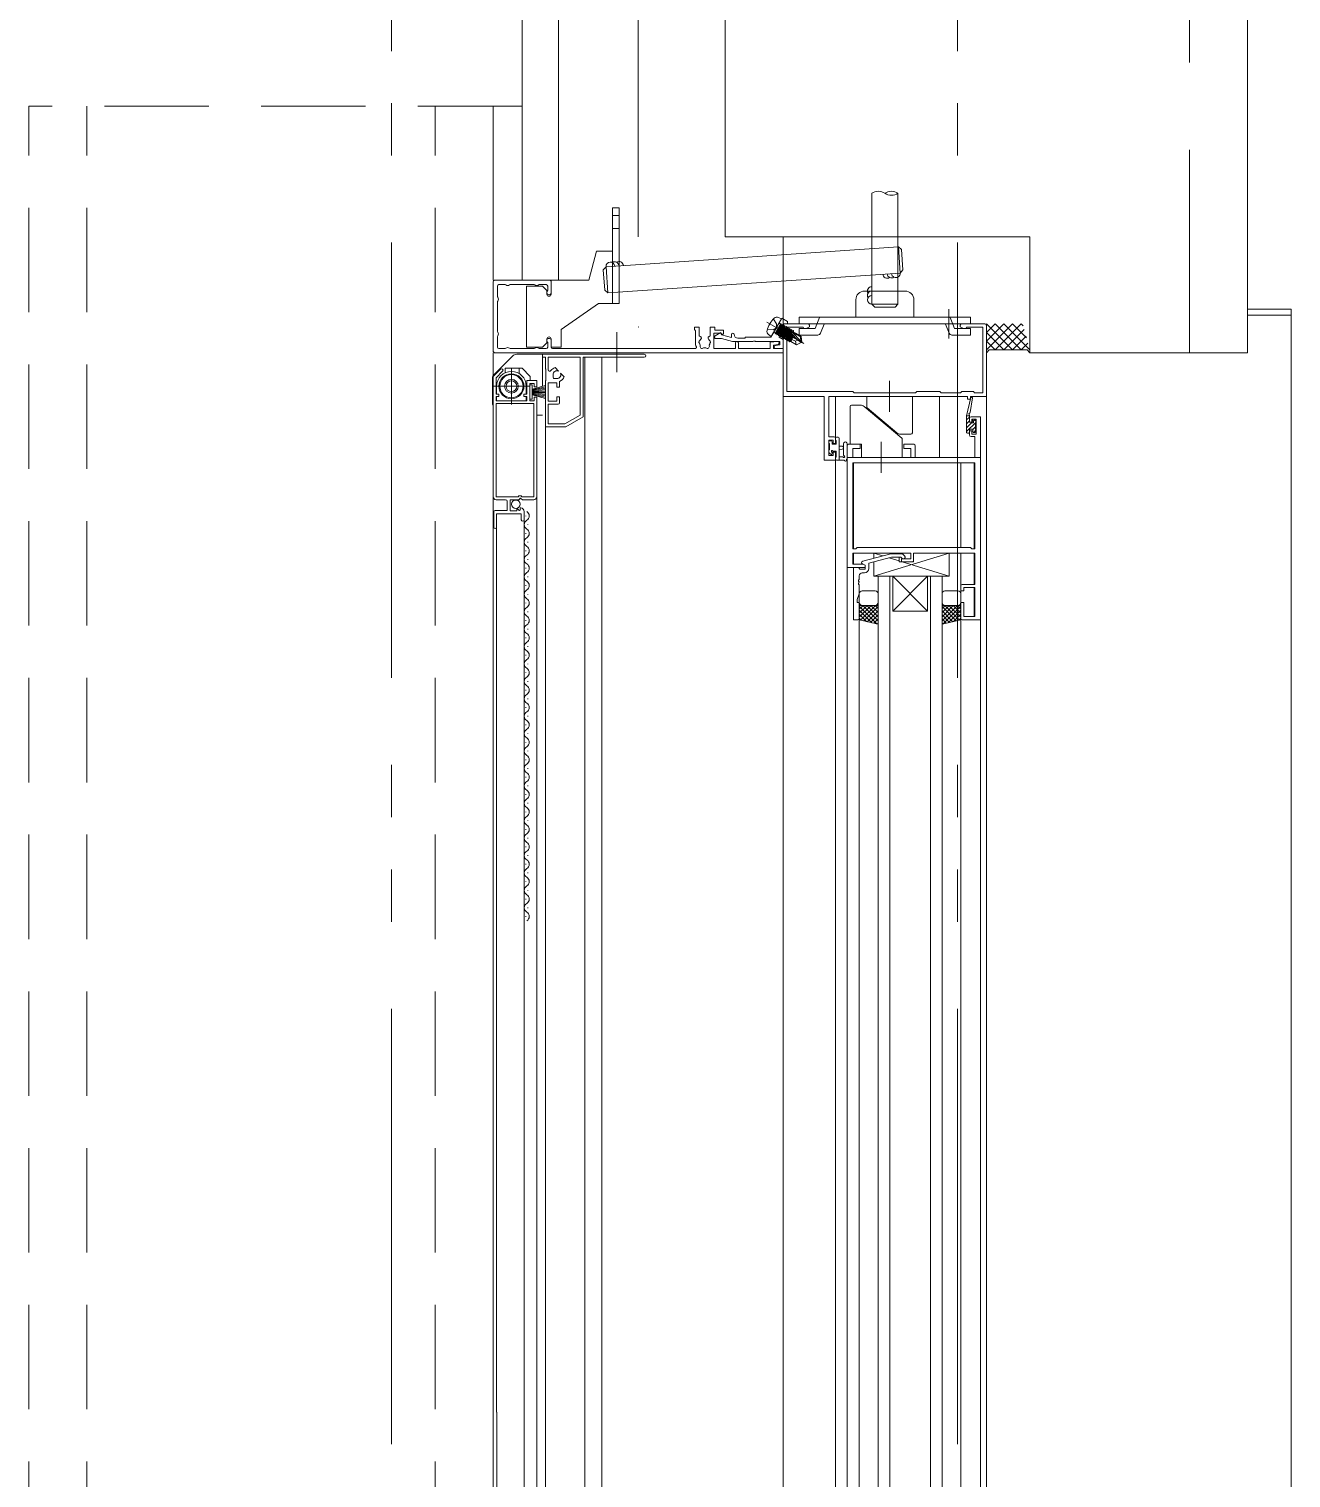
# Model space of a CAD drawing. Units: millimetres at full size. Extents: x -12803 to 120774, y -9413 to 101127.
# Drawn here: x 115749.4 to 116184.4, y 12378.7 to 12878 of the extents above; entities that cross this region are included whole.
import ezdxf

# ---------------------------------------------------------------- set-up
doc = ezdxf.new("R2010")
doc.units = ezdxf.units.MM
doc.header["$LTSCALE"] = 30
for name, pattern in [('DASHED1', [1.8, 1.2, -0.6]), ('DASHED3', [4, 3, -1]), ('DOUBLE_CHAIN1', [8.8, 5, -1, 0.6, -0.6, 0.6, -1])]:
    doc.linetypes.add(name, pattern=pattern)
doc.layers.add('0-0_NoName', color=7, linetype='Continuous')
for name, color, linetype, lineweight in [('2-0_通芯', 7, 'DOUBLE_CHAIN1', 15), ('2-1_躯体', 7, 'Continuous', 15), ('2-3_間仕切り', 7, 'Continuous', 15), ('2-A_建具', 7, 'Continuous', 15)]:
    doc.layers.add(name, color=color, linetype=linetype, lineweight=lineweight)

# ---------------------------------------------------------------- blocks, each defined once
blk = doc.blocks.new('グループ部品-732')
at = {"layer": '2-1_躯体'}
for p, q in [((115989.36, 13796.41), (115989.36, 12806.41)), ((116169.36, 13796.41), (116169.36, 12766.41))]:
    blk.add_line(p, q, dxfattribs=at)
at = {"layer": '2-1_躯体', "linetype": 'DASHED3'}
blk.add_line((116149.36, 13796.41), (116149.36, 12766.41), dxfattribs=at)
at = {"layer": '2-1_躯体'}
blk.add_lwpolyline([(115989.36, 12806.41), (116094.36, 12806.41), (116094.36, 12766.41), (116169.36, 12766.41)], dxfattribs=at)
at = {"layer": '2-3_間仕切り'}
for p, q in [((115919.36, 15371.41), (115919.36, 12791.41)), ((115931.86, 13846.41), (115931.86, 12791.41)), ((115959.36, 13796.41), (115959.36, 12806.41))]:
    blk.add_line(p, q, dxfattribs=at)
at = {"layer": '2-A_建具', "linetype": 'DASHED1'}
for p, q in [((115749.36, 11916.41), (115749.36, 12851.41)), ((115919.36, 12851.41), (115749.36, 12851.41)), ((115769.36, 11916.41), (115769.36, 12851.41)), ((115889.36, 11916.41), (115889.36, 12851.41))]:
    blk.add_line(p, q, dxfattribs=at)
at = {"layer": '2-A_建具'}
for p, q in [((115909.36, 12851.41), (115909.36, 12791.41)), ((116039.86, 12821.41), (116039.86, 12783.21)), ((116048.86, 12821.41), (116048.86, 12783.21)), ((115950.51, 12816.41), (115950.51, 12783.41)), ((115952.81, 12816.41), (115950.51, 12816.41)), ((115952.81, 12813.76), (115950.51, 12813.76)), ((115952.81, 12783.41), (115952.81, 12816.41)), ((115952.81, 12809.26), (115950.51, 12809.26)), ((116049.05, 12802.9), (115948.25, 12796.1)), ((116009.36, 11996.41), (116009.36, 12806.41)), ((116049.66, 12793.92), (116049.05, 12802.9)), ((115944.99, 12801.41), (115942.31, 12791.41)), ((115944.99, 12801.41), (115950.51, 12801.41)), ((115948.25, 12796.1), (115947.32, 12795.03)), ((115948.25, 12796.1), (115948.86, 12787.12)), ((116049.66, 12793.92), (115948.86, 12787.12)), ((116049.66, 12793.92), (116050.59, 12794.99)), ((115909.36, 12766.91), (115909.36, 12790.91)), ((115942.31, 12791.41), (115909.86, 12791.41)), ((115926.41, 12789.41), (115920.81, 12789.41)), ((115920.81, 12789.41), (115920.81, 12768.41)), ((115927.91, 12787.91), (115926.41, 12789.41)), ((115927.91, 12786.61), (115927.91, 12787.91)), ((115929.31, 12791.41), (115929.31, 12786.61)), ((115929.36, 12790.91), (115929.36, 12787.16)), ((116037.36, 12787.71), (116051.36, 12787.71)), ((115945.66, 12783.41), (115952.81, 12783.41)), ((116034.36, 12778.71), (116034.36, 12784.71)), ((116039.86, 12783.21), (116040.86, 12782.21)), ((116039.86, 12783.21), (116048.86, 12783.21)), ((116054.36, 12778.71), (116054.36, 12784.71)), ((116007.96, 12774.53), (116003.71, 12776.99)), ((116008.71, 12778.14), (116005.21, 12772.08)), ((116008.71, 12778.14), (116007.69, 12778.62)), ((116014.86, 12778.71), (116073.86, 12778.71)), ((116014.86, 12776.41), (116014.86, 12778.71)), ((116020.96, 12776.34), (116021.89, 12778.64)), ((116066.36, 12781.41), (116066.36, 12771.41)), ((116073.86, 12776.41), (116073.86, 12778.71)), ((116169.36, 12781.41), (116184.36, 12781.41)), ((116169.36, 12779.41), (116184.36, 12779.41)), ((116184.36, 12021.41), (116184.36, 12781.41)), ((115951.96, 12773.5), (115951.96, 12759.79)), ((115959.56, 12775.21), (115959.36, 12775.41)), ((116005.21, 12772.08), (116004.29, 12772.72)), ((116006.52, 12773.36), (116006.7, 12773.26)), ((116008.55, 12776.47), (116006.57, 12773.05)), ((116006.65, 12773), (116007.03, 12773.22)), ((116007.46, 12774.59), (116007.03, 12773.22)), ((116007.1, 12773.18), (116007.03, 12773.22)), ((116007.25, 12772.65), (116008.63, 12776.43)), ((116007.25, 12772.65), (116007.63, 12772.87)), ((116008.63, 12775.99), (116007.63, 12772.87)), ((116007.71, 12772.83), (116007.63, 12772.87)), ((116007.71, 12772.83), (116008.7, 12775.95)), ((116007.71, 12772.39), (116007.86, 12772.3)), ((116007.86, 12772.3), (116009.23, 12776.08)), ((116007.86, 12772.3), (116008.24, 12772.52)), ((116009.23, 12775.64), (116008.24, 12772.52)), ((116008.32, 12772.48), (116008.24, 12772.52)), ((116008.25, 12776.36), (116008.43, 12776.26)), ((116008.47, 12771.95), (116008.85, 12772.17)), ((116008.55, 12776.47), (116008.63, 12776.43)), ((116008.63, 12776.43), (116008.63, 12775.99)), ((116008.7, 12775.95), (116008.63, 12775.99)), ((116009.08, 12776.17), (116008.7, 12775.95)), ((116009.87, 12773.43), (116008.83, 12774.03)), ((116008.92, 12772.13), (116008.85, 12772.17)), ((116010.29, 12775.47), (116008.92, 12771.69)), ((116008.92, 12772.13), (116009.92, 12775.25)), ((116008.92, 12771.69), (116008.92, 12772.13)), ((116009.07, 12771.6), (116010.45, 12775.38)), ((116009.08, 12776.17), (116009.23, 12776.08)), ((116009.23, 12776.08), (116009.23, 12775.64)), ((116009.31, 12775.6), (116009.23, 12775.64)), ((116009.69, 12775.82), (116009.31, 12775.6)), ((116017.86, 12776.41), (116009.36, 12776.41)), ((116010.45, 12774.94), (116009.45, 12771.82)), ((116010.9, 12775.12), (116009.53, 12771.34)), ((116009.53, 12771.78), (116010.52, 12774.9)), ((116009.68, 12771.25), (116011.05, 12775.03)), ((116009.92, 12775.25), (116009.84, 12775.29)), ((116010.29, 12775.47), (116009.92, 12775.25)), ((116011.05, 12774.59), (116010.06, 12771.47)), ((116011.51, 12774.77), (116010.13, 12770.99)), ((116010.13, 12771.43), (116011.13, 12774.55)), ((116010.29, 12775.47), (116010.45, 12775.38)), ((116010.29, 12770.9), (116011.66, 12774.68)), ((116010.45, 12775.38), (116010.45, 12774.94)), ((116010.52, 12774.9), (116010.45, 12774.94)), ((116010.9, 12775.12), (116010.52, 12774.9)), ((116011.66, 12774.24), (116010.66, 12771.12)), ((116010.73, 12772.93), (116016.42, 12769.65)), ((116012.11, 12774.42), (116010.74, 12770.64)), ((116010.74, 12771.08), (116011.73, 12774.2)), ((116010.89, 12770.55), (116012.26, 12774.33)), ((116010.9, 12775.12), (116011.05, 12775.03)), ((116011.05, 12775.03), (116011.05, 12774.59)), ((116011.13, 12774.55), (116011.05, 12774.59)), ((116011.51, 12774.77), (116011.13, 12774.55)), ((116012.26, 12773.89), (116011.27, 12770.77)), ((116011.35, 12770.73), (116012.34, 12773.85)), ((116012.32, 12772.96), (116011.35, 12770.29)), ((116011.5, 12770.2), (116012.45, 12772.82)), ((116011.51, 12774.77), (116011.66, 12774.68)), ((116011.66, 12774.68), (116011.66, 12774.24)), ((116011.73, 12774.2), (116011.66, 12774.24)), ((116012.11, 12774.42), (116011.73, 12774.2)), ((116012.59, 12772.67), (116011.88, 12770.42)), ((116013.02, 12772.22), (116011.93, 12770.33)), ((116012.11, 12774.42), (116012.26, 12774.33)), ((116014.31, 12770.86), (116012.23, 12773.06)), ((116012.26, 12774.33), (116012.26, 12773.89)), ((116012.34, 12773.85), (116012.26, 12773.89)), ((116012.72, 12774.07), (116012.34, 12773.85)), ((116012.72, 12774.07), (116012.5, 12773.47)), ((116012.65, 12773.38), (116012.87, 12773.98)), ((116012.72, 12774.07), (116012.87, 12773.98)), ((116013.56, 12773.15), (116012.87, 12773.54)), ((116013.58, 12773.19), (116013.43, 12772.93)), ((116014.86, 12776.41), (116073.86, 12776.41)), ((116014.86, 12774.84), (116020.36, 12774.84)), ((116014.86, 12772.54), (116014.86, 12774.84)), ((116021.23, 12772.54), (116014.86, 12772.54)), ((116015.57, 12772.05), (116015.69, 12770.24)), ((116020.36, 12774.84), (116020.96, 12776.34)), ((116022.16, 12773.16), (116023.44, 12776.34)), ((116066.55, 12773.16), (116065.27, 12776.33)), ((116067.48, 12772.53), (116073.86, 12772.53)), ((116073.86, 12774.83), (116068.36, 12774.83)), ((116070.86, 12776.41), (116078.86, 12776.41)), ((116073.86, 12772.53), (116073.86, 12774.83)), ((116088.36, 12776.41), (116079.36, 12767.41)), ((116085.36, 12776.41), (116079.36, 12770.41)), ((116082.36, 12776.41), (116079.36, 12773.41)), ((116079.36, 12776.41), (116088.36, 12767.41)), ((116079.36, 12775.91), (116079.36, 12026.91)), ((116079.36, 12773.41), (116085.36, 12767.41)), ((116091.36, 12776.41), (116082.36, 12767.41)), ((116082.36, 12776.41), (116091.36, 12767.41)), ((116085.36, 12776.41), (116094.36, 12767.41)), ((116092.4, 12774.45), (116085.36, 12767.41)), ((116088.36, 12776.41), (116093.2, 12771.56)), ((116093.05, 12772.11), (116088.36, 12767.41)), ((116091.36, 12776.41), (116092.05, 12775.72)), ((115920.81, 12768.41), (115926.41, 12768.41)), ((115926.41, 12768.41), (115927.91, 12769.91)), ((115927.91, 12769.91), (115927.91, 12771.21)), ((115929.31, 12771.21), (115929.31, 12768.41)), ((115929.31, 12768.41), (115932.81, 12768.41)), ((115929.36, 12770.66), (115929.36, 12768.41)), ((115929.86, 12767.91), (115979.03, 12767.91)), ((115980.41, 12769.83), (115980.47, 12769.71)), ((115980.64, 12770.71), (115980.55, 12770.62)), ((115980.67, 12769.06), (115980.68, 12768.91)), ((115981.11, 12771.61), (115981.11, 12771.47)), ((115981.85, 12768.09), (115982, 12768.13)), ((115982.51, 12768.13), (115982.66, 12768.09)), ((115983.41, 12771.47), (115983.41, 12771.61)), ((115983.83, 12768.91), (115983.84, 12769.06)), ((115983.96, 12770.62), (115983.87, 12770.71)), ((115984.05, 12769.71), (115984.1, 12769.83)), ((116008.92, 12771.69), (116009.07, 12771.6)), ((116009.07, 12771.6), (116009.45, 12771.82)), ((116009.53, 12771.78), (116009.45, 12771.82)), ((116009.53, 12771.34), (116009.53, 12771.78)), ((116009.53, 12771.34), (116009.68, 12771.25)), ((116009.68, 12771.25), (116010.06, 12771.47)), ((116010.13, 12771.43), (116010.06, 12771.47)), ((116010.13, 12770.99), (116010.13, 12771.43)), ((116010.13, 12770.99), (116010.29, 12770.9)), ((116010.29, 12770.9), (116010.66, 12771.12)), ((116010.74, 12771.08), (116010.66, 12771.12)), ((116010.74, 12770.64), (116010.74, 12771.08)), ((116010.74, 12770.64), (116010.89, 12770.55)), ((116010.89, 12770.55), (116011.27, 12770.77)), ((116011.35, 12770.73), (116011.27, 12770.77)), ((116011.35, 12770.29), (116011.35, 12770.73)), ((116011.35, 12770.29), (116011.5, 12770.2)), ((116011.5, 12770.2), (116011.88, 12770.42)), ((116011.95, 12770.38), (116011.88, 12770.42)), ((116011.93, 12770.33), (116013.92, 12769.19)), ((116013.62, 12770.45), (116013.85, 12769.23)), ((116013.92, 12769.19), (116015.54, 12769.98)), ((116014.31, 12770.86), (116015.54, 12769.98)), ((116015.25, 12771.88), (116015.38, 12770.42)), ((116015.38, 12770.42), (116015.69, 12770.24)), ((116015.69, 12770.24), (116015.54, 12769.98)), ((116079.36, 12770.41), (116082.36, 12767.41)), ((116093.7, 12769.76), (116091.36, 12767.41)), ((115909.36, 12766.41), (115909.36, 12036.41)), ((115909.45, 12758.7), (115916.16, 12765.42)), ((115909.45, 12758.7), (115916.07, 12765.32)), ((115917.48, 12765.91), (115926.66, 12765.91)), ((115926.36, 12764.91), (115926.36, 12765.91)), ((115926.36, 12765.91), (115961.46, 12765.91)), ((115926.36, 12764.91), (115926.36, 12754.85)), ((115927.36, 12764.91), (115926.36, 12764.91)), ((115927.36, 12760.94), (115927.36, 12764.91)), ((115928.36, 12764.91), (115939.36, 12764.91)), ((115928.36, 12760.57), (115928.36, 12764.91)), ((115939.36, 12764.91), (115939.36, 12744.95)), ((115940.36, 12764.91), (115940.36, 12744.37)), ((115961.46, 12764.91), (115940.36, 12764.91)), ((115940.96, 12401.41), (115940.96, 12764.91)), ((115946.86, 12401.41), (115946.86, 12764.91)), ((115909.16, 12748.71), (115909.16, 12758.02)), ((115909.16, 12748.71), (115909.16, 12758.02)), ((115919.36, 12761.11), (115913.46, 12761.11)), ((115913.46, 12759.51), (115913.46, 12761.11)), ((115915.66, 12748.61), (115915.66, 12761.21)), ((115918.36, 12759.24), (115918.36, 12761.11)), ((115922.16, 12758.31), (115919.36, 12761.11)), ((115922.16, 12756.91), (115922.16, 12758.31)), ((115927.56, 12760.74), (115927.36, 12760.94)), ((115927.56, 12756.94), (115927.56, 12760.74)), ((115930.01, 12758.06), (115930.01, 12758.91)), ((115931.36, 12757.56), (115930.51, 12757.56)), ((115931.88, 12760.16), (115930.71, 12761.32)), ((115933.77, 12758.26), (115932.6, 12759.43)), ((115909.36, 12754.91), (115921.96, 12754.91)), ((115910.56, 12754.91), (115910.56, 12752.23)), ((115920.76, 12754.91), (115920.76, 12752.23)), ((115922.81, 12753.91), (115927.36, 12755.12)), ((115927.36, 12754.68), (115922.81, 12753.71)), ((115922.81, 12753.51), (115927.36, 12754.23)), ((115927.36, 12753.79), (115922.81, 12753.31)), ((115922.81, 12753.11), (115927.36, 12753.35)), ((115927.36, 12752.91), (115922.81, 12752.91)), ((115922.81, 12752.71), (115927.36, 12752.47)), ((115927.36, 12752.03), (115922.81, 12752.51)), ((115922.81, 12752.31), (115927.36, 12751.59)), ((115927.36, 12751.14), (115922.81, 12752.11)), ((115927.36, 12756.74), (115927.56, 12756.94)), ((115927.36, 12740.91), (115927.36, 12756.74)), ((115928.36, 12756.08), (115931.26, 12756.11)), ((115928.36, 12749.71), (115928.36, 12756.08)), ((115931.26, 12756.11), (115931.26, 12754.61)), ((115931.26, 12754.61), (115932.26, 12754.61)), ((115932.26, 12754.61), (115932.26, 12756.58)), ((116045.98, 12756.73), (116045.98, 12746.1)), ((115910.56, 12751.39), (115910.56, 12749.91)), ((115920.76, 12751.39), (115920.76, 12749.91)), ((115922.81, 12751.91), (115927.36, 12750.7)), ((115924.36, 12749.06), (115924.36, 12401.41)), ((115927.36, 12749.06), (115927.36, 12058.61)), ((115931.26, 12749.71), (115928.36, 12749.71)), ((115928.36, 12748.71), (115931.76, 12748.71)), ((115928.36, 12741.91), (115928.36, 12748.71)), ((115931.26, 12751.21), (115931.26, 12749.71)), ((115932.26, 12751.21), (115931.26, 12751.21)), ((115932.26, 12749.21), (115932.26, 12751.21)), ((116027.36, 12751.41), (116027.36, 12734.91)), ((116032.36, 12747.91), (116032.36, 12734.91)), ((116035.92, 12748.41), (116032.86, 12748.41)), ((116050.18, 12737.06), (116037.21, 12747.94)), ((116038.11, 12751.41), (116038.11, 12747.84)), ((116038.28, 12747.46), (116048.51, 12738.88)), ((116053.86, 12738.91), (116053.86, 12751.41)), ((116063.16, 12751.41), (116063.16, 12730.41)), ((116072.56, 12744.71), (116073.96, 12750.98)), ((116073.74, 12745.82), (116074.55, 12750.86)), ((115926.36, 12744.91), (115924.36, 12744.91)), ((115939.36, 12744.95), (115934.09, 12741.91)), ((115940.36, 12744.37), (115934.36, 12740.91)), ((116072.56, 12744.66), (116072.61, 12744.71)), ((116072.56, 12743.31), (116073.56, 12744.31)), ((116072.56, 12741.96), (116073.56, 12742.96)), ((116072.56, 12739.27), (116075.76, 12742.47)), ((116072.56, 12740.62), (116074.38, 12742.44)), ((116073.56, 12744.71), (116073.57, 12744.8)), ((116074.66, 12743.31), (116074.66, 12742.97)), ((116074.72, 12742.78), (116075.32, 12743.38)), ((116075.67, 12743.02), (116075.17, 12743.52)), ((116075.76, 12742.21), (116075.76, 12742.81)), ((115934.36, 12740.91), (115927.36, 12740.91)), ((115934.09, 12741.91), (115928.36, 12741.91)), ((116028.26, 12737.31), (116027.66, 12737.31)), ((116049.8, 12738.41), (116053.36, 12738.41)), ((116072.86, 12738.71), (116073.26, 12738.71)), ((116073.37, 12738.73), (116073.53, 12738.9)), ((116073.56, 12739.01), (116073.56, 12740.11)), ((116074.66, 12740.02), (116075.56, 12740.92)), ((116074.96, 12739.01), (116075.46, 12739.01)), ((116074.99, 12739.01), (116075.76, 12739.78)), ((116075.56, 12740.01), (116075.56, 12742.01)), ((116075.76, 12739.31), (116075.76, 12739.81)), ((116025.06, 12735.81), (116025.06, 12735.31)), ((116025.06, 12732.81), (116025.06, 12732.21)), ((116025.26, 12735.11), (116025.26, 12733.01)), ((116025.86, 12736.11), (116025.36, 12736.11)), ((116026.16, 12731.71), (116026.16, 12732.05)), ((116027.36, 12732.51), (116027.36, 12070.31)), ((116028.56, 12729.41), (116028.56, 12737.01)), ((116028.56, 12734.31), (116029.7, 12734.21)), ((116028.56, 12733.11), (116029.7, 12733.21)), ((116030.16, 12735.14), (116030.15, 12731.18)), ((116031.36, 12735.14), (116031.36, 12067.68)), ((116036.36, 12734.91), (116031.86, 12734.91)), ((116036.36, 12730.41), (116036.36, 12734.91)), ((116043.06, 12735.73), (116043.06, 12725.1)), ((116050.36, 12730.41), (116050.36, 12736.68)), ((116054.86, 12730.41), (116054.86, 12734.41)), ((116025.14, 12732), (116025.64, 12731.5)), ((116027.66, 12729.41), (116030.34, 12729.41)), ((116029.74, 12730.61), (116028.56, 12730.61)), ((116077.36, 12730.41), (116031.36, 12730.41)), ((116033.56, 12728.48), (116033.56, 12698.91)), ((116070.56, 12728.48), (116070.56, 12699.34)), ((116075.16, 12728.48), (116075.16, 12698.91)), ((115913.66, 12715.81), (115910.36, 12715.81)), ((115917.8, 12712.65), (115918.23, 12712.22)), ((115918.56, 12716.11), (115918.26, 12715.81)), ((115918.73, 12712.51), (115918.66, 12712.76)), ((115909.56, 12706.41), (115909.56, 12711.61)), ((115910.56, 12710.85), (115910.56, 12401.41)), ((115920.06, 12711.71), (115920.06, 12708.91)), ((115920.06, 12401.41), (115920.06, 12708.91)), ((115920.56, 12710.31), (115920.56, 12710.11)), ((115921.32, 12707.31), (115921.32, 12707.11)), ((115920.56, 12704.31), (115920.56, 12704.11)), ((115920.56, 12698.31), (115920.56, 12698.11)), ((115921.32, 12701.31), (115921.32, 12701.11)), ((116033.56, 12697.41), (116033.56, 12693.61)), ((116040.56, 12697.41), (116040.56, 12695.63)), ((116043.65, 12696.46), (116040.56, 12697.41)), ((116040.56, 12689.41), (116066.56, 12697.41)), ((116049.26, 12697.21), (116049.26, 12697.41)), ((116066.56, 12689.41), (116066.56, 12697.41)), ((116070.56, 12697.41), (116070.56, 12105.41)), ((116075.16, 12697.41), (116075.16, 12686.61)), ((115920.56, 12692.31), (115920.56, 12692.11)), ((115921.32, 12695.31), (115921.32, 12695.11)), ((116037.56, 12692.41), (116031.36, 12692.41)), ((116040.56, 12694.39), (116040.56, 12689.41)), ((116049.26, 12694.73), (116045.81, 12695.79)), ((116066.56, 12689.41), (116050.31, 12694.41)), ((115921.32, 12689.31), (115921.32, 12689.11)), ((116035.44, 12687.19), (116035.56, 12687.37)), ((116035.56, 12688.37), (116035.56, 12689.61)), ((116035.56, 12687.37), (116035.56, 12687.45)), ((116036.56, 12690.61), (116037.36, 12690.61)), ((116066.56, 12689.41), (116040.56, 12689.41)), ((116041.16, 12689.41), (116065.16, 12689.41)), ((116042.06, 12689.41), (116042.06, 12113.41)), ((116046.06, 12689.41), (116046.06, 12113.41)), ((116047.06, 12677.41), (116047.06, 12689.41)), ((116047.06, 12677.41), (116059.06, 12689.41)), ((116059.06, 12677.41), (116047.06, 12689.41)), ((116059.06, 12689.41), (116059.06, 12677.41)), ((116060.06, 12113.41), (116060.06, 12689.41)), ((116064.06, 12113.41), (116064.06, 12689.41)), ((115920.56, 12686.31), (115920.56, 12686.11)), ((115921.32, 12683.31), (115921.32, 12683.11)), ((116035.56, 12683.41), (116035.56, 12680.41)), ((116041.06, 12684.41), (116036.56, 12684.41)), ((116042.06, 12680.41), (116042.06, 12683.41)), ((116064.06, 12680.41), (116064.06, 12683.41)), ((116065.06, 12684.41), (116069.56, 12684.41)), ((116070.56, 12683.41), (116070.56, 12680.41)), ((116075.16, 12685.61), (116075.16, 12675.61)), ((115920.56, 12680.31), (115920.56, 12680.11)), ((115921.32, 12677.31), (115921.32, 12677.11)), ((116035.56, 12680.41), (116035.56, 12122.41)), ((116042.06, 12679.41), (116035.56, 12679.41)), ((116039.67, 12679.41), (116035.56, 12675.29)), ((116038.26, 12679.41), (116035.56, 12676.71)), ((116036.84, 12679.41), (116035.56, 12678.12)), ((116035.56, 12679.18), (116041.76, 12672.98)), ((116035.56, 12677.77), (116039.92, 12673.4)), ((116041.09, 12679.41), (116035.99, 12674.31)), ((116036.56, 12679.41), (116041.06, 12679.41)), ((116036.74, 12679.41), (116042.06, 12674.1)), ((116042.06, 12678.97), (116037.14, 12674.05)), ((116038.16, 12679.41), (116042.06, 12675.51)), ((116042.06, 12677.55), (116038.28, 12673.78)), ((116039.57, 12679.41), (116042.06, 12676.92)), ((116040.99, 12679.41), (116042.06, 12678.34)), ((116047.06, 12677.41), (116059.06, 12677.41)), ((116069.37, 12679.41), (116064.06, 12674.1)), ((116067.96, 12679.41), (116064.06, 12675.51)), ((116066.54, 12679.41), (116064.06, 12676.92)), ((116064.06, 12679.41), (116070.56, 12679.41)), ((116065.13, 12679.41), (116064.06, 12678.34)), ((116064.06, 12678.97), (116068.98, 12674.05)), ((116064.06, 12677.55), (116067.83, 12673.78)), ((116070.56, 12679.18), (116064.35, 12672.98)), ((116065.03, 12679.41), (116070.13, 12674.31)), ((116069.56, 12679.41), (116065.06, 12679.41)), ((116070.56, 12677.77), (116066.19, 12673.4)), ((116066.44, 12679.41), (116070.56, 12675.29)), ((116067.86, 12679.41), (116070.56, 12676.71)), ((116069.27, 12679.41), (116070.56, 12678.12)), ((115920.56, 12674.31), (115920.56, 12674.11)), ((116035.56, 12676.35), (116038.08, 12673.83)), ((116035.56, 12674.94), (116036.24, 12674.25)), ((116035.56, 12674.41), (116042.06, 12672.91)), ((116042.06, 12676.14), (116039.43, 12673.52)), ((116042.06, 12674.72), (116040.58, 12673.25)), ((116042.06, 12673.31), (116041.73, 12672.99)), ((116064.06, 12676.14), (116066.68, 12673.52)), ((116064.06, 12674.72), (116065.53, 12673.25)), ((116070.56, 12674.41), (116064.06, 12672.91)), ((116064.06, 12673.31), (116064.38, 12672.99)), ((116070.56, 12676.35), (116068.03, 12673.83)), ((116070.56, 12674.94), (116069.87, 12674.25)), ((116071.06, 12674.41), (116077.36, 12674.41)), ((115920.56, 12668.31), (115920.56, 12668.11)), ((115921.32, 12671.31), (115921.32, 12671.11)), ((115920.56, 12662.31), (115920.56, 12662.11)), ((115921.32, 12665.31), (115921.32, 12665.11)), ((115921.32, 12659.31), (115921.32, 12659.11)), ((115920.56, 12656.31), (115920.56, 12656.11)), ((115921.32, 12653.31), (115921.32, 12653.11)), ((115920.56, 12650.31), (115920.56, 12650.11)), ((115921.32, 12647.31), (115921.32, 12647.11)), ((115920.56, 12644.31), (115920.56, 12644.11)), ((115920.56, 12638.31), (115920.56, 12638.11)), ((115921.32, 12641.31), (115921.32, 12641.11)), ((115920.56, 12632.31), (115920.56, 12632.11)), ((115921.32, 12635.31), (115921.32, 12635.11)), ((115921.32, 12629.31), (115921.32, 12629.11)), ((115920.56, 12626.31), (115920.56, 12626.11)), ((115921.32, 12623.31), (115921.32, 12623.11)), ((115920.56, 12620.31), (115920.56, 12620.11)), ((115921.32, 12617.31), (115921.32, 12617.11)), ((115920.56, 12614.31), (115920.56, 12614.11)), ((115920.56, 12608.31), (115920.56, 12608.11)), ((115921.32, 12611.31), (115921.32, 12611.11)), ((115920.56, 12602.31), (115920.56, 12602.11)), ((115921.32, 12605.31), (115921.32, 12605.11)), ((115921.32, 12599.31), (115921.32, 12599.11)), ((115920.56, 12596.31), (115920.56, 12596.11)), ((115921.32, 12593.31), (115921.32, 12593.11)), ((115920.56, 12590.31), (115920.56, 12590.11)), ((115921.32, 12587.31), (115921.32, 12587.11)), ((115920.56, 12584.31), (115920.56, 12584.11)), ((115920.56, 12578.31), (115920.56, 12578.11)), ((115921.32, 12581.31), (115921.32, 12581.11)), ((115920.56, 12572.31), (115920.56, 12572.11)), ((115921.32, 12575.31), (115921.32, 12575.11)), ((115910.66, 12401.41), (115910.66, 12092)), ((115920.06, 12093.91), (115920.06, 12401.41)), ((115924.36, 12401.41), (115924.36, 12086.01)), ((115940.96, 12037.91), (115940.96, 12401.41)), ((115946.86, 12037.91), (115946.86, 12401.41))]:
    blk.add_line(p, q, dxfattribs=at)
for points in [[(116050.59, 12794.99), (116050.12, 12801.97), (116049.05, 12802.9)], [(115947.32, 12795.03), (115947.79, 12788.05), (115948.86, 12787.12)], [(115910.86, 12789.41), (115910.86, 12785.74), (115910.93, 12785.55)], [(115913.72, 12789.84), (115913.53, 12789.91), (115911.36, 12789.91)], [(115923.72, 12789.84), (115923.53, 12789.91), (115915.19, 12789.91), (115915, 12789.84)], [(115927.66, 12789.91), (115925.19, 12789.91), (115925, 12789.84)], [(115928.07, 12787.69), (115928.16, 12787.9), (115928.16, 12789.41)], [(115910.93, 12784.27), (115910.86, 12784.08), (115910.86, 12773.74), (115910.93, 12773.55)], [(115932.81, 12768.41), (115932.81, 12774.41), (115945.66, 12783.41)], [(116040.86, 12782.21), (116047.86, 12782.21), (116048.86, 12783.21)], [(115993.66, 12771.51), (115996.06, 12771.51), (115996.36, 12771.81), (116005.06, 12771.81), (116006.74, 12774.72), (116006.93, 12774.82), (116007.21, 12775.29), (116007.19, 12775.51), (116008.81, 12778.32), (116010.76, 12777.2), (116010.76, 12776.41)], [(116005.93, 12778.07), (116007.05, 12776.38), (116007.01, 12775.08)], [(116068.36, 12774.83), (116067.75, 12776.33), (116066.82, 12778.63)], [(115910.93, 12772.27), (115910.86, 12772.08), (115910.86, 12768.41)], [(115979.06, 12769.91), (115979.06, 12773.99), (115978.76, 12774.51), (115978.76, 12775.21), (115980.36, 12775.21), (115980.36, 12772.31), (115980.68, 12772.01)], [(115983.83, 12772.01), (115984.16, 12772.31), (115984.16, 12775.21), (115985.76, 12775.21), (115985.76, 12774.21), (115988.76, 12774.21), (115988.76, 12772.81), (115988.26, 12772.81), (115987.69, 12773.21), (115985.46, 12773.21), (115985.46, 12767.91), (115992.86, 12767.91), (115992.86, 12769.81)], [(115985.91, 12772.24), (115987.85, 12773.37), (115988.06, 12772.57), (115991.46, 12771.66), (115991.46, 12772.71)], [(116003.88, 12774.52), (116005.91, 12774.39), (116007.01, 12775.08)], [(116006.57, 12773.05), (116006.65, 12773), (116006.82, 12773.47)], [(116008.31, 12776.05), (116007.1, 12772.74), (116007.25, 12772.65)], [(116007.1, 12772.74), (116007.1, 12773.18), (116007.66, 12774.93)], [(116009.08, 12776.17), (116007.71, 12772.39), (116007.71, 12772.83)], [(116009.36, 12774.26), (116007.93, 12771.79), (116009.36, 12770.96)], [(116009.69, 12775.82), (116008.32, 12772.04), (116008.47, 12771.95), (116009.84, 12775.73)], [(116008.32, 12772.04), (116008.32, 12772.48), (116009.31, 12775.6)], [(116009.69, 12775.82), (116009.84, 12775.73), (116009.84, 12775.29), (116008.85, 12772.17)], [(116016.06, 12775.31), (116010.56, 12775.31), (116010.56, 12753.04), (116033.36, 12753.04), (116033.79, 12752.61), (116054.93, 12752.61), (116055.36, 12753.04), (116063.36, 12753.04), (116063.79, 12752.61), (116070.43, 12752.61), (116070.86, 12753.04), (116074.86, 12753.04), (116075.29, 12752.61), (116078.16, 12752.61), (116078.16, 12775.31), (116072.65, 12775.31)], [(116015.38, 12770.42), (116012.52, 12773.46), (116015.25, 12771.88)], [(116012.87, 12773.98), (116012.87, 12773.54), (116012.79, 12773.3)], [(116013.58, 12773.19), (116015.57, 12772.05), (116015.25, 12771.88)], [(116018.36, 12775.91), (116018.36, 12775.41), (116017.26, 12774.78), (116016.66, 12774.78)], [(116072.06, 12774.78), (116071.45, 12774.78), (116070.36, 12775.41), (116070.36, 12775.91)], [(115911.36, 12767.91), (115913.53, 12767.91), (115913.72, 12767.98)], [(115915, 12767.98), (115915.19, 12767.91), (115923.53, 12767.91), (115923.72, 12767.98)], [(115925, 12767.98), (115925.19, 12767.91), (115927.66, 12767.91)], [(115928.16, 12768.41), (115928.16, 12769.93), (115928.07, 12770.14)], [(115998.9, 12770.31), (115991.84, 12770.31), (115988.11, 12771.31), (115986.16, 12771.31)], [(115993.86, 12769.81), (115993.86, 12767.91), (116004.86, 12767.91), (116004.86, 12770.08), (116007.41, 12770.31)], [(116006.57, 12768.9), (116008.16, 12769.18), (116008.16, 12770.31), (115999.81, 12770.31), (115999.63, 12770.43), (115999.08, 12770.43), (115998.9, 12770.31)], [(116007.54, 12769.32), (116005.96, 12769.04), (116005.96, 12767.91), (116009.36, 12767.91)], [(116014.4, 12770.81), (116013.62, 12770.45), (116012.34, 12771.03)], [(116079.36, 12766.41), (116080.36, 12767.41), (116093.36, 12767.41), (116094.36, 12766.41)], [(116009.36, 12766.41), (115909.86, 12766.41), (115909.36, 12766.91)], [(115909.36, 12716.81), (115909.36, 12758.22), (115911.9, 12760.76)], [(115912.61, 12760.06), (115910.36, 12757.8), (115910.36, 12752.21), (115911.36, 12752.21), (115911.36, 12751.41), (115910.36, 12751.41), (115910.36, 12749.91), (115920.96, 12749.91), (115920.96, 12751.41), (115919.96, 12751.41), (115919.96, 12752.21), (115920.96, 12752.21), (115920.96, 12756.91), (115924.36, 12756.91), (115924.36, 12754.66), (115923.46, 12754.66), (115923.46, 12755.91), (115921.96, 12755.91), (115921.96, 12749.91), (115923.46, 12749.91), (115923.46, 12751.16), (115924.36, 12751.16), (115924.36, 12716.81)], [(115918, 12716.81), (115910.36, 12716.81), (115910.36, 12748.91), (115923.36, 12748.91), (115923.36, 12716.81), (115919.31, 12716.81)], [(116027.36, 12729.41), (116023.46, 12729.41), (116023.46, 12751.41), (116009.36, 12751.41)], [(116079.36, 12751.41), (116073.86, 12751.41), (116073.86, 12750.41), (116072.86, 12750.41), (116072.86, 12751.41), (116025.09, 12751.41), (116025.09, 12737.51), (116026.86, 12737.51)], [(116072.56, 12739.01), (116072.56, 12744.71), (116073.56, 12744.71)], [(116074.2, 12742.51), (116073.56, 12742.51), (116073.56, 12744.71)], [(116073.56, 12743.91), (116073.56, 12742.51), (116074.36, 12742.51), (116074.36, 12743.61)], [(116074.36, 12743.61), (116075.86, 12743.61), (116075.86, 12738.41), (116074.36, 12738.41), (116074.36, 12739.51), (116073.56, 12739.51), (116073.56, 12738.11)], [(116077.36, 12058.41), (116077.36, 12744.41), (116074.06, 12744.41)], [(116073.56, 12740.11), (116074.66, 12740.11), (116074.66, 12739.31)], [(116074.06, 12737.61), (116075.43, 12737.61), (116075.43, 12730.41)], [(116027.36, 12735.21), (116026.56, 12735.21), (116026.56, 12736.31), (116025.09, 12736.31), (116025.09, 12731.04), (116026.56, 12731.04), (116026.56, 12732.21), (116027.36, 12732.21)], [(116027.56, 12736.21), (116027.56, 12734.91), (116026.16, 12734.91), (116026.16, 12735.81)], [(116026.62, 12732.51), (116027.56, 12732.51), (116027.56, 12730.51)], [(116033.29, 12730.41), (116033.29, 12733.41), (116035.86, 12733.41), (116035.86, 12734.91)], [(116054.36, 12734.91), (116050.86, 12734.91), (116050.86, 12733.41), (116053.36, 12733.41), (116053.36, 12730.41)], [(115919.14, 12717.11), (115918.17, 12717.11), (115918, 12716.81)], [(115910.06, 12712.11), (115914.16, 12712.11), (115914.16, 12715.31)], [(115918.26, 12715.81), (115915.26, 12715.81), (115915.26, 12712.01), (115917.46, 12712.01), (115917.46, 12712.51)], [(115923.36, 12715.81), (115919.42, 12715.81), (115918.88, 12716.26)], [(115919.06, 12708.91), (115919.06, 12710.91), (115910.56, 12710.91), (115910.56, 12706.41)], [(116036.86, 12693.61), (116033.29, 12693.61), (116033.29, 12697.41), (116053.26, 12697.41), (116053.26, 12695.41), (116050.06, 12695.41), (116050.06, 12694.41), (116053.76, 12694.41)], [(116051.18, 12696.43), (116050.4, 12697.21), (116046.46, 12697.21), (116036.73, 12694.6)], [(116054.26, 12697.41), (116054.26, 12694.41), (116049.26, 12694.41), (116049.26, 12696.01)], [(116054.26, 12694.91), (116054.26, 12697.41), (116075.43, 12697.41), (116075.43, 12686.61), (116071.06, 12686.61)], [(116033.56, 12692.41), (116033.56, 12674.41), (116035.06, 12674.41)], [(116036.36, 12694.12), (116036.36, 12693.9), (116037.56, 12693.21), (116037.56, 12691.91), (116035.76, 12691.91)], [(116038.86, 12692.11), (116038.86, 12693.93), (116046.62, 12696.01), (116049.91, 12696.01), (116050.33, 12695.59)], [(116035.56, 12680.41), (116034.86, 12680.41), (116034.86, 12681.41), (116035.56, 12683.33), (116035.56, 12686.45)], [(116070.56, 12684.41), (116071.56, 12684.41), (116071.56, 12685.61), (116075.43, 12685.61), (116075.43, 12675.61), (116071.56, 12675.61), (116071.56, 12680.41), (116070.56, 12680.41)]]:
    blk.add_lwpolyline(points, dxfattribs=at)
for points in [[(115922.81, 12755.41), (115921.96, 12755.41), (115921.96, 12750.41), (115922.81, 12750.41)], [(116073.93, 12699.34), (116074.36, 12698.91), (116075.43, 12698.91), (116075.43, 12728.48), (116033.29, 12728.48), (116033.29, 12698.91), (116034.36, 12698.91), (116034.79, 12699.34)]]:
    blk.add_lwpolyline(points, close=True, dxfattribs=at)
for centre, radius in [((115915.66, 12754.91), 4.3), ((115915.66, 12754.91), 4), ((115915.66, 12754.91), 2.35), ((115915.66, 12754.91), 1.85), ((115917.16, 12714.26), 1.45)]:
    blk.add_circle(centre, radius, dxfattribs=at)
for centre, radius, start, end in [((116042.11, 12818.1), 4, 55.7711, 124.2289), ((116046.61, 12818.1), 4, 55.7711, 124.2289), ((116046.61, 12824.72), 4, 235.7711, 304.2289), ((115949.75, 12796.2), 1.5, 3.8593, 183.8593), ((115951.25, 12796.3), 1.5, 3.8593, 123.8593), ((115952.74, 12796.4), 1.5, 3.8593, 123.8593), ((116045.17, 12793.62), 1.5, 183.8593, 303.8593), ((116046.67, 12793.72), 1.5, 183.8593, 303.8593), ((116048.16, 12793.82), 1.5, 183.8593, 3.8593), ((115909.86, 12790.91), 0.5, 90, 180), ((115911.36, 12789.41), 0.5, 90, 180), ((115914.36, 12790.61), 1, 230.2849, 309.7151), ((115924.36, 12790.61), 1, 230.2849, 309.7151), ((115927.66, 12789.41), 0.5, 0, 90), ((115928.61, 12787.16), 0.75, 135.5847, 360), ((115928.86, 12790.91), 0.5, 0, 90), ((116037.36, 12784.71), 3, 89.9988, 179.9984), ((116039.86, 12787.71), 1.5, 90, 210), ((116039.86, 12786.21), 1.5, 90, 210), ((116051.36, 12784.71), 3, 359.9987, 89.9988), ((115910.16, 12784.91), 1, 320.2849, 39.7151), ((115928.61, 12786.61), 0.7, 180, 0), ((116039.86, 12784.71), 1.5, 90, 270), ((116012.5, 12771.91), 9, 134.1191, 165.8809), ((116007.14, 12777.44), 1.3, 65, 134.1191), ((116008.5, 12776.79), 0.5, 150, 240), ((115910.16, 12772.91), 1, 320.2849, 39.7151), ((115980.71, 12771.61), 0.4, 360, 94.096), ((115983.81, 12771.61), 0.4, 85.904, 180), ((115986.16, 12771.81), 0.5, 120, 270), ((115991.96, 12772.71), 0.5, 360, 180), ((115993.66, 12772.71), 1.2, 180, 270), ((116005.03, 12773.79), 1.3, 165.8809, 235), ((116006.27, 12772.93), 0.5, 60, 150), ((116009.86, 12775.91), 0.5, 90, 180), ((116012.4, 12773.24), 0.248, 60, 227.191), ((116016.06, 12775.01), 0.3, 6.6998, 90), ((116016.66, 12775.08), 0.3, 186.6998, 270), ((116017.86, 12775.91), 0.5, 0, 90), ((116021.23, 12773.54), 1, 270, 337.9966), ((116067.48, 12773.53), 1, 201.9978, 270), ((116070.86, 12775.91), 0.5, 90, 180), ((116072.06, 12775.08), 0.3, 270, 353.3002), ((116072.65, 12775.01), 0.3, 90, 173.3002), ((116078.86, 12775.91), 0.5, 0, 90), ((115911.36, 12768.41), 0.5, 180, 270), ((115914.36, 12767.21), 1, 50.2849, 129.7151), ((115924.36, 12767.21), 1, 50.2849, 129.7151), ((115927.66, 12768.41), 0.5, 270, 360), ((115928.61, 12770.66), 0.75, 0, 224.4153), ((115928.61, 12771.21), 0.7, 0, 180), ((115929.86, 12768.41), 0.5, 180, 270), ((115979.03, 12768.31), 0.4, 270.0001, 26.3878), ((115982.26, 12769.91), 3.2, 180, 206.3878), ((115980.78, 12770.17), 0.5, 116.87, 223.1301), ((115982.26, 12769.91), 1.8, 186.2602, 208.0307), ((115982.26, 12769.91), 1.8, 134.7929, 153.7398), ((115981.4, 12768.68), 0.75, 162.2996, 307.7004), ((115980.71, 12771.47), 0.4, 314.7928, 359.9999), ((115982.26, 12769.91), 1.8, 261.9692, 278.0308), ((115983.12, 12768.68), 0.75, 232.2996, 17.7004), ((115983.81, 12771.47), 0.4, 180.0001, 225.2072), ((115982.26, 12769.91), 1.8, 26.2602, 45.2071), ((115982.26, 12769.91), 1.8, 331.9693, 353.7398), ((115983.73, 12770.17), 0.5, 316.8699, 63.13), ((115993.36, 12769.81), 0.5, 360, 180), ((116006.66, 12768.41), 0.5, 100, 270), ((116007.46, 12769.81), 0.5, 280, 95), ((115917.48, 12763.91), 2, 90, 135), ((115961.46, 12765.41), 0.5, 270, 90), ((115910.16, 12758), 1, 135.0005, 180), ((115910.16, 12758), 1, 135.0005, 180), ((115915.66, 12754.91), 5.1, 0, 180), ((115912.26, 12760.41), 0.5, 315, 135), ((115928.86, 12760.57), 0.5, 180, 326.4413), ((115931.36, 12758.91), 2.5, 105.0386, 146.4413), ((115931.36, 12758.91), 1.35, 67.3353, 180), ((115930.51, 12758.06), 0.5, 180, 270.0001), ((115931.36, 12758.91), 1.35, 270.0014, 22.6655), ((115931.36, 12758.91), 2.5, 291.1013, 344.9622), ((115910.16, 12748.71), 1, 180, 216.8683), ((115910.16, 12748.71), 1, 180, 216.8665), ((115931.76, 12749.21), 0.5, 270, 0), ((116032.86, 12747.91), 0.5, 90, 180), ((116035.92, 12746.41), 2, 50, 90), ((116038.61, 12747.84), 0.5, 180, 230), ((116074.26, 12750.91), 0.3, 350.8025, 167.3414), ((116073.65, 12745.31), 0.3, 110.8025, 230.8025), ((116073.27, 12744.85), 0.3, 350.8025, 50.8025), ((116073.44, 12745.87), 0.3, 290.8025, 350.8025), ((116074.06, 12743.91), 0.5, 90, 180), ((116074.2, 12742.21), 0.3, 33.0557, 90), ((116074.66, 12742.51), 0.25, 213.0557, 56.9443), ((116074.96, 12743.31), 0.3, 45, 180), ((116074.96, 12742.97), 0.3, 180, 236.9443), ((116075.56, 12742.21), 0.2, 270, 0), ((116075.46, 12742.81), 0.3, 0, 45), ((116026.86, 12737.01), 0.5, 0, 90), ((116027.66, 12737.01), 0.3, 90, 180), ((116028.26, 12737.01), 0.3, 0, 90), ((116049.8, 12740.41), 2, 230, 270), ((116049.86, 12736.68), 0.5, 0, 50), ((116053.36, 12738.91), 0.5, 270, 0), ((116072.86, 12739.01), 0.3, 180, 270), ((116073.26, 12739.01), 0.3, 270, 0), ((116074.06, 12738.11), 0.5, 180, 270), ((116074.96, 12739.31), 0.3, 180, 270), ((116075.46, 12739.31), 0.3, 270, 0), ((116075.56, 12739.81), 0.2, 0, 90), ((116025.36, 12735.81), 0.3, 90, 180), ((116025.26, 12735.31), 0.2, 180, 270), ((116025.26, 12732.81), 0.2, 90, 180), ((116025.36, 12732.21), 0.3, 180, 225), ((116025.86, 12735.81), 0.3, 0, 90), ((116026.16, 12732.51), 0.25, 33.0557, 236.9443), ((116025.86, 12732.05), 0.3, 0, 56.9443), ((116026.62, 12732.81), 0.3, 213.0557, 270), ((116027.56, 12736.41), 0.2, 180, 270), ((116029.66, 12733.71), 0.5, 275.0921, 84.9079), ((116030.76, 12735.14), 0.6, 359.9598, 179.9598), ((116031.86, 12734.41), 0.5, 90, 180), ((116054.36, 12734.41), 0.5, 0, 90), ((116025.86, 12731.71), 0.3, 225, 0), ((116027.56, 12730.31), 0.2, 90, 180), ((116027.66, 12729.71), 0.3, 180, 270), ((116029.74, 12730.31), 0.3, 30, 90), ((116030.26, 12730.61), 0.3, 210, 70.8102), ((116030.45, 12731.18), 0.3, 179.9598, 250.8102), ((116030.34, 12729.11), 0.3, 30, 90), ((116030.86, 12729.41), 0.3, 210, 10.5288), ((116031.45, 12729.52), 0.3, 130.5288, 190.5288), ((116031.06, 12729.98), 0.3, 310.5288, 0), ((115919.31, 12717.01), 0.2, 150, 270), ((115910.36, 12716.81), 1, 180, 270), ((115910.06, 12711.61), 0.5, 90, 180), ((115913.66, 12715.31), 0.5, 0, 90), ((115917.66, 12712.51), 0.2, 45, 180), ((115918.44, 12712.43), 0.3, 225, 15), ((115918.76, 12716.11), 0.2, 50, 180), ((115918.86, 12712.81), 0.2, 84.8495, 195), ((115918.76, 12711.71), 1.3, 0, 84.7942), ((115923.36, 12716.81), 1, 270, 0), ((115919.56, 12708.91), 0.5, 180, 0), ((115921.77, 12707.21), 1.72, 119.2025, 240.7975), ((115920.1, 12710.21), 1.72, 299.2025, 60.7975), ((115910.06, 12706.41), 0.5, 180, 0), ((115921.77, 12701.21), 1.72, 119.2025, 240.7975), ((115920.1, 12704.21), 1.72, 299.2025, 60.7975), ((115920.1, 12698.21), 1.72, 299.2025, 60.7975), ((115921.77, 12695.21), 1.72, 119.2025, 240.7975), ((115920.1, 12692.21), 1.72, 299.2025, 60.7975), ((116035.26, 12692.11), 0.3, 0, 90), ((116035.76, 12692.11), 0.2, 180, 270), ((116036.86, 12694.12), 0.5, 105, 180), ((116037.36, 12692.11), 1.5, 270, 0), ((116050.76, 12696.01), 0.6, 225, 45), ((116053.76, 12694.91), 0.5, 270, 0), ((115921.77, 12689.21), 1.72, 119.2025, 240.7975), ((115920.1, 12686.21), 1.72, 299.2025, 60.7975), ((116035.56, 12687.91), 0.3, 113.5782, 246.4218), ((116035.56, 12686.91), 0.3, 113.5782, 246.4218), ((116035.36, 12688.37), 0.2, 293.5782, 360), ((116035.36, 12687.45), 0.2, 0, 66.4218), ((116036.56, 12689.61), 1, 90, 180), ((115921.77, 12683.21), 1.72, 119.2025, 240.7975), ((116035.36, 12686.45), 0.2, 0, 66.4218), ((116036.56, 12683.41), 1, 90.0001, 180.0001), ((116041.06, 12683.41), 1, 0.0001, 90.0001), ((116065.06, 12683.41), 1, 89.9999, 179.9999), ((116069.56, 12683.41), 1, 359.9999, 89.9999), ((116071.06, 12686.11), 0.5, 90, 180), ((115921.77, 12677.21), 1.72, 119.2025, 240.7975), ((115920.1, 12680.21), 1.72, 299.2025, 60.7975), ((116036.56, 12680.41), 1, 180.0001, 270.0001), ((116041.06, 12680.41), 1, 270.0001, 0.0001), ((116065.06, 12680.41), 1, 179.9999, 269.9999), ((116069.56, 12680.41), 1, 269.9999, 359.9999), ((115921.77, 12671.21), 1.72, 119.2025, 240.7975), ((115920.1, 12674.21), 1.72, 299.2025, 60.7975), ((116035.06, 12674.91), 0.5, 270, 0), ((116071.06, 12674.91), 0.5, 180, 270), ((115920.1, 12668.21), 1.72, 299.2025, 60.7975), ((115921.77, 12665.21), 1.72, 119.2025, 240.7975), ((115920.1, 12662.21), 1.72, 299.2025, 60.7975), ((115921.77, 12659.21), 1.72, 119.2025, 240.7975), ((115920.1, 12656.21), 1.72, 299.2025, 60.7975), ((115921.77, 12653.21), 1.72, 119.2025, 240.7975), ((115921.77, 12647.21), 1.72, 119.2025, 240.7975), ((115920.1, 12650.21), 1.72, 299.2025, 60.7975), ((115921.77, 12641.21), 1.72, 119.2025, 240.7975), ((115920.1, 12644.21), 1.72, 299.2025, 60.7975), ((115920.1, 12638.21), 1.72, 299.2025, 60.7975), ((115921.77, 12635.21), 1.72, 119.2025, 240.7975), ((115920.1, 12632.21), 1.72, 299.2025, 60.7975), ((115921.77, 12629.21), 1.72, 119.2025, 240.7975), ((115920.1, 12626.21), 1.72, 299.2025, 60.7975), ((115921.77, 12623.21), 1.72, 119.2025, 240.7975), ((115921.77, 12617.21), 1.72, 119.2025, 240.7975), ((115920.1, 12620.21), 1.72, 299.2025, 60.7975), ((115921.77, 12611.21), 1.72, 119.2025, 240.7975), ((115920.1, 12614.21), 1.72, 299.2025, 60.7975), ((115920.1, 12608.21), 1.72, 299.2025, 60.7975), ((115921.77, 12605.21), 1.72, 119.2025, 240.7975), ((115920.1, 12602.21), 1.72, 299.2025, 60.7975), ((115921.77, 12599.21), 1.72, 119.2025, 240.7975), ((115920.1, 12596.21), 1.72, 299.2025, 60.7975), ((115921.77, 12593.21), 1.72, 119.2025, 240.7975), ((115921.77, 12587.21), 1.72, 119.2025, 240.7975), ((115920.1, 12590.21), 1.72, 299.2025, 60.7975), ((115921.77, 12581.21), 1.72, 119.2025, 240.7975), ((115920.1, 12584.21), 1.72, 299.2025, 60.7975), ((115920.1, 12578.21), 1.72, 299.2025, 60.7975), ((115921.77, 12575.21), 1.72, 119.2025, 240.7975), ((115920.1, 12572.21), 1.72, 299.2025, 60.7975)]:
    blk.add_arc(centre, radius, start, end, dxfattribs=at)

msp = doc.modelspace()

# ---------------------------------------------------------------- linework, layer by layer
at = {"layer": '2-0_通芯'}
for p, q in [((115874.36, 24156.41), (115874.36, 4204.33)), ((116069.36, 24156.41), (116069.36, 5670.44))]:
    msp.add_line(p, q, dxfattribs=at)

# ---------------------------------------------------------------- block references
at = {"layer": '0-0_NoName'}
msp.add_blockref('グループ部品-732', (0, 0), dxfattribs=at)

doc.saveas('drawing.dxf')
